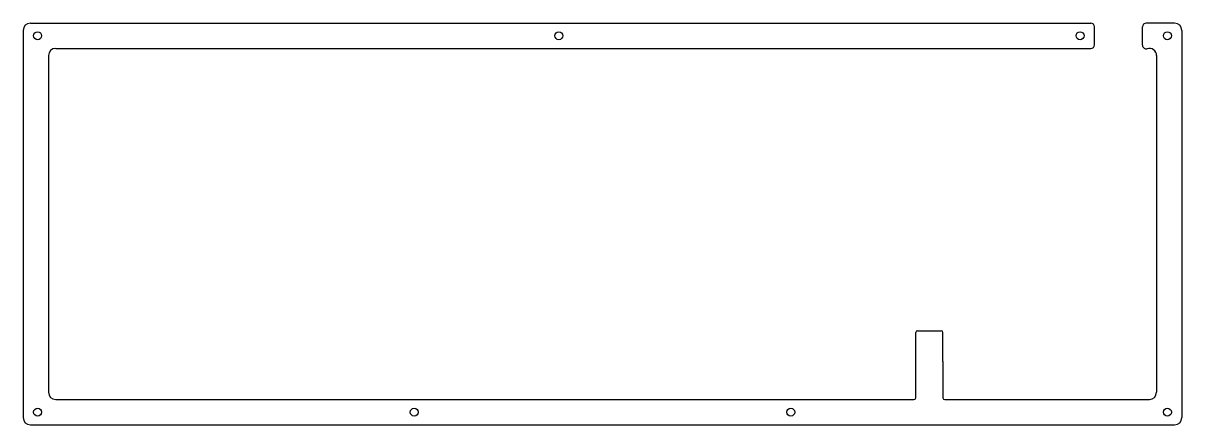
# Model space of a CAD drawing. Header units: millimetres. Extents: x 0 to 321, y 0 to 111.
import ezdxf

# ---------------------------------------------------------------- set-up
doc = ezdxf.new("R2010")
doc.units = ezdxf.units.MM

msp = doc.modelspace()

# ---------------------------------------------------------------- linework, layer by layer
for p, q in [((-0.05, 109.29), (-0.05, 2.04)), ((1.95, 111.29), (295.57, 111.29)), ((296.57, 105.29), (296.57, 110.29)), ((309.87, 105.15), (309.87, 110.29)), ((318.75, 111.29), (310.87, 111.29)), ((320.75, 109.29), (320.75, 2.04)), ((8.95, 104.29), (295.57, 104.29)), ((6.95, 102.29), (6.95, 9.04)), ((313.75, 102.29), (313.75, 9.04)), ((247.57, 26.09), (254.1, 26.09)), ((247.07, 7.54), (247.07, 25.59)), ((254.6, 17.56), (254.6, 25.59)), ((254.6, 17.56), (254.6, 7.54)), ((8.95, 7.04), (246.57, 7.04)), ((255.1, 7.04), (311.75, 7.04)), ((1.95, 0.04), (318.75, 0.04))]:
    msp.add_line(p, q)
for centre in [(3.95, 107.79), (148.26, 107.79), (292.57, 107.79), (316.75, 107.79), (3.95, 3.54), (108.21, 3.54), (212.48, 3.54), (316.75, 3.54)]:
    msp.add_circle(centre, 1.1)
for centre, radius, start, end in [((1.95, 109.29), 2, 90, 180), ((295.57, 110.29), 1, 0, 90), ((310.87, 110.29), 1, 90, 180), ((318.75, 109.29), 2, 0, 90), ((8.95, 102.29), 2, 90, 180), ((295.57, 105.29), 1, 270, 0), ((310.87, 105.15), 1, 180, 287.0008), ((311.75, 102.29), 2, 0, 107.0008), ((247.57, 25.59), 0.5, 90, 180), ((254.1, 25.59), 0.5, 0, 90), ((8.95, 9.04), 2, 180, 270), ((246.57, 7.54), 0.5, 270, 0), ((255.1, 7.54), 0.5, 180, 270), ((311.75, 9.04), 2, 270, 0), ((1.95, 2.04), 2, 180, 270), ((318.75, 2.04), 2, 270, 0)]:
    msp.add_arc(centre, radius, start, end)

doc.saveas('drawing.dxf')
